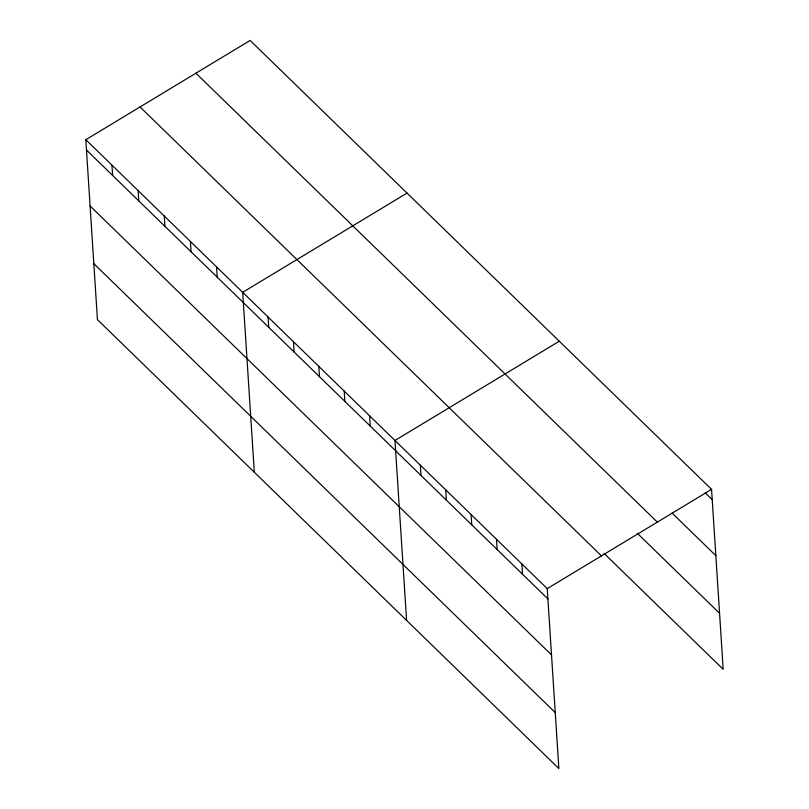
<?xml version="1.0" encoding="UTF-8"?>
<svg xmlns="http://www.w3.org/2000/svg" width="809" height="809" viewBox="0 0 809 809"><rect width="100%" height="100%" fill="white"/><g stroke="black" fill="none" stroke-linecap="round" stroke-linejoin="round"><path stroke-width="1.21" d="M85.815 139.704L547.238 588.628L558.867 768.55L97.444 319.626L85.815 139.704L250.133 40.45L711.556 489.374L723.185 669.296L604.171 553.498M407.018 193.078L242.69 292.342L254.329 472.264M559.282 341.226L394.964 440.48L406.603 620.402M547.238 588.628L711.556 489.374M705.215 492.853L712.223 499.669M672.087 513.068L715.844 555.641M195.909 73.204L657.333 522.129M637.31 533.283L719.575 613.313M140.038 106.95L601.461 555.874M86.472 149.999L547.905 598.923M90.092 205.982L551.516 654.896M93.824 263.653L555.247 712.577M521.856 563.934L522.523 574.228M496.473 539.249L497.141 549.544M471.101 514.554L471.768 524.849M445.719 489.87L446.386 500.164M420.346 465.175L421.014 475.47M369.582 415.796L370.249 426.09M344.209 391.101L344.877 401.395M318.827 366.416L319.494 376.711M293.455 341.722L294.112 352.016M268.072 317.027L268.74 327.321M216.549 266.899L217.216 277.194M190.398 241.466L191.066 251.761M164.247 216.023L164.915 226.318M138.106 190.58L138.774 200.885M111.955 165.147L112.623 175.442"/></g></svg>
